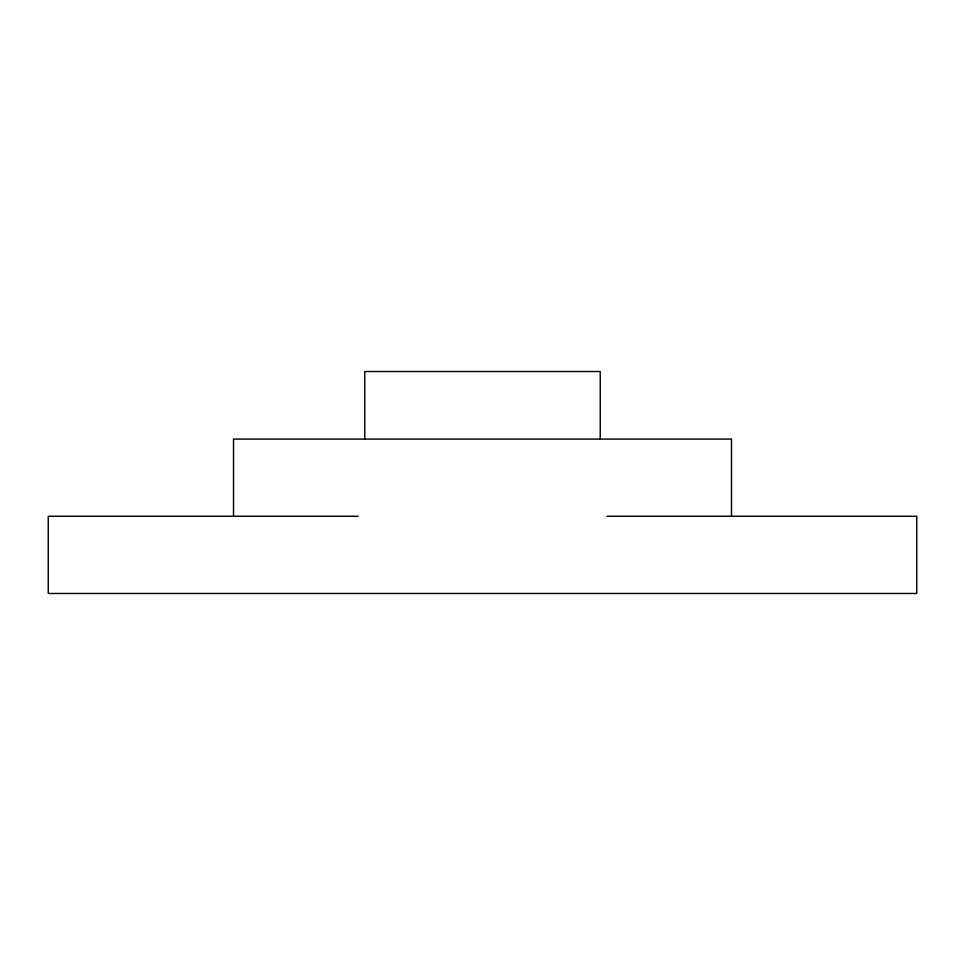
<?xml version="1.0" encoding="UTF-8"?>
<svg xmlns="http://www.w3.org/2000/svg" width="965" height="965" viewBox="0 0 965 965"><rect width="100%" height="100%" fill="white"/><g stroke="black" fill="none" stroke-linecap="round" stroke-linejoin="round"><path stroke-width="1.45" d="M358.015 516.275L48.25 516.275L48.25 593.475L916.75 593.475L916.75 516.275L606.985 516.275M731.47 516.275L731.47 439.075L233.53 439.075L233.53 516.275M600.23 439.075L600.23 371.525L364.77 371.525L364.77 439.075"/></g></svg>
